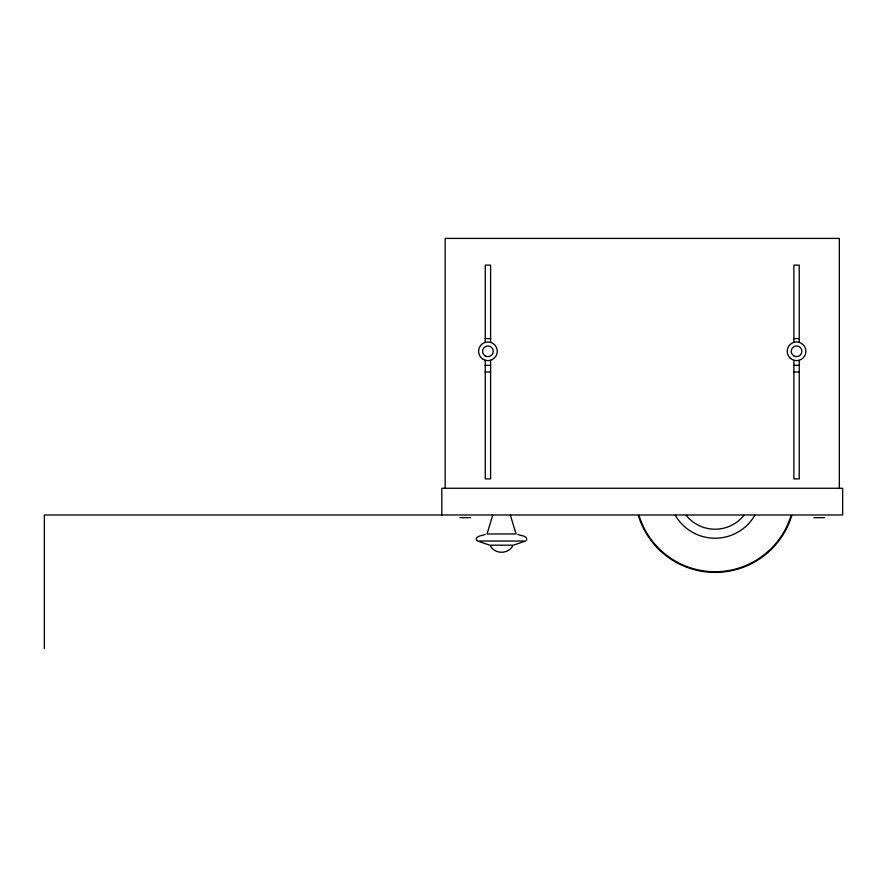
<?xml version="1.0" encoding="UTF-8"?>
<svg xmlns="http://www.w3.org/2000/svg" width="887" height="887" viewBox="0 0 887 887"><rect width="100%" height="100%" fill="white"/><g stroke="black" fill="none" stroke-linecap="round" stroke-linejoin="round"><path stroke-width="1.33" d="M492.706 515.159L487.041 533.952L516.046 533.952L510.38 515.159M526.568 540.227C528.22 535.615 520.425 535.815 517.82 534.429M512.509 546.237C507.918 554.264 495.168 554.264 490.578 546.237M485.278 534.429C482.672 535.648 474.168 535.925 476.796 540.56M513.861 545.017L525.592 541.026L477.494 541.026L489.225 545.017M485.078 338.623L490.622 338.623M793.854 338.623L799.398 338.623M485.078 365.344L490.622 365.344M793.854 365.344L799.398 365.344M485.078 372.019L490.622 372.019M793.854 372.019L799.398 372.019M459.865 517.653L470.553 517.653M813.922 517.653L824.611 517.653M490.123 545.183L512.974 545.183M839.313 487.628L839.313 238.415L445.174 238.415L445.174 487.628M799.231 342.404L799.231 265.135L793.887 265.135L793.887 342.371M799.231 360.333L799.231 478.902L793.887 478.902L793.887 360.299M490.6 342.371L490.6 265.135L485.256 265.135L485.256 342.371M490.6 360.299L490.6 478.902L485.256 478.902L485.256 360.299M441.826 514.981L441.826 488.26L842.65 488.26L842.65 514.981L44.35 514.981L44.35 648.585M791.071 515.48A79.486 79.486 0 0 1 639.039 515.48M791.769 515.513A80.163 80.163 0 0 1 638.341 515.513M754.848 515.247A45.947 45.947 0 0 1 675.262 515.247M743.949 515.314A36.966 36.966 0 0 1 686.161 515.314M483.249 359.401A9.358 9.358 0 0 0 497.274 351.307A9.358 9.358 0 0 0 483.249 343.202A9.358 9.358 0 0 0 483.249 359.401M485.256 355.931A5.344 5.344 0 0 0 493.272 351.307A5.344 5.344 0 0 0 485.256 346.673A5.344 5.344 0 0 0 485.256 355.931M789.94 357.916A9.358 9.358 0 0 0 805.584 353.725A9.358 9.358 0 0 0 794.131 342.271A9.358 9.358 0 0 0 789.94 357.916M793.887 355.931A5.344 5.344 0 0 0 801.903 351.307A5.344 5.344 0 0 0 793.887 346.673A5.344 5.344 0 0 0 793.887 355.931"/></g></svg>
